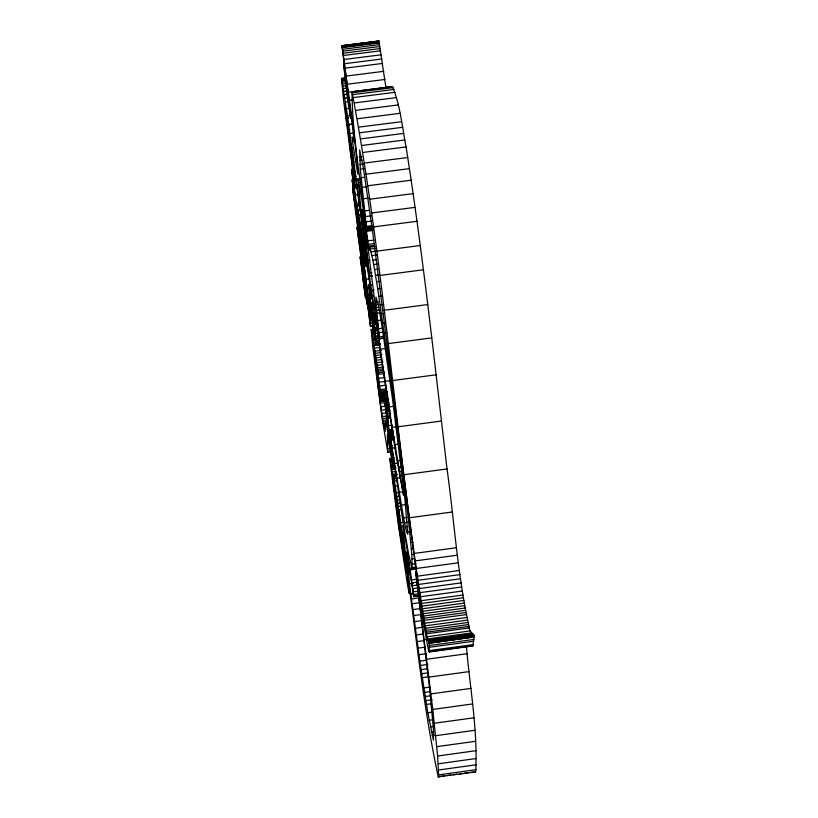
<?xml version="1.0" encoding="UTF-8"?>
<svg xmlns="http://www.w3.org/2000/svg" width="818" height="818" viewBox="0 0 818 818"><rect width="100%" height="100%" fill="white"/><g stroke="black" fill="none" stroke-linecap="round" stroke-linejoin="round"><path stroke-width="1.23" d="M391.536 451.475L387.752 451.986L387.395 434.43L393.448 468.622L395.943 468.295M429.153 651.977L472.814 646.005L474.011 637.017L429.194 643.255L429.153 651.977L428.55 650.791L423.601 623.705L414.808 560.984L372.517 230.809L363.304 167.516L359.644 149.898L360.339 169.224L366.679 230.502L372.844 229.705M365.493 297.435L362.364 273.406L367.077 304.48L362.006 261.208M373.734 329.122L371.178 329.797L372.711 346.259L382.088 418.335L387.752 451.986M341.975 45.788L353.652 130.849L357.282 162.445L357.824 174.224L352.844 143.937L352.251 137.076L354.01 141.892L353.039 130.747L341.975 45.788L378.836 41.043L385.932 87.434M384.429 338.131L379.511 338.785L376.29 307.629L375.943 297.098L378.223 304.368L381.433 322.486L392.599 399.583L404.818 498.09L407.814 534.389L406.004 529.86L403.56 517.886L390.483 438.673L403.049 522.334L408.714 554.471L412.119 568.53L411.832 554.532L408.284 517.999L392.159 389.542L377.742 288.774L372.936 260.206L369.46 246.208L369.163 250.206M357.517 210.43L365.145 264.531L365.431 266.054L361.924 235.564L371.188 291.576L396.004 455.166L403.53 495.207L392.119 427.364L365.217 249.03L356.904 204.919L359.358 204.602M355.472 206.034L370.268 319.214L352.118 179.623L370.482 326.433L372.977 326.147M372.159 275.789L369.624 276.003L360.891 209.152L357.998 178.978L360.503 178.661L357.967 179.05L361.433 197.026L369.153 250.196M407.773 575.811C416.863 642.917 424.061 710.545 438.213 776.793L475.636 771.967C477.968 730.116 469.89 688.061 466.424 646.343M474.011 636.977C473.888 632.416 468.745 632.784 469.041 626.394C457.395 574.645 454.419 521.363 447.017 468.959C434.45 361.495 422.906 253.836 406.076 146.933C402.067 126.841 400.401 105.604 392.538 86.657L352.006 91.8C352.333 137.066 361.351 184.612 366.658 230.471M438.734 777.1L437.62 756.016L432.753 709.431L415.718 571.884L429.961 691.936L433.479 729.625L433.448 740.157L427.794 712.734L419.818 661.128L409.491 583.715L406.536 552.078L413.857 596.649L418.806 595.964M372.977 321.73L371.27 304.327L373.816 303.815M385.196 400.943L381.495 401.433L376.065 357.824L371.352 329.49L373.857 329.163M357.609 187.332L355.104 187.67L354.756 185.666L343.621 100.716L341.484 78.538L345.247 77.894M357.466 209.991L356.893 204.919M376.106 318.161L373.621 318.591L376.382 343.284L376.382 345.216L375.789 343.059L375.677 345.288L380.043 344.736M418.785 595.811L413.857 596.619L406.587 545.739L402.681 525.575L409.358 593.715L407.732 586.209L398.131 523.571L390.206 462.507L389.91 458.469L394.419 457.773M388.949 404.521L386.444 404.849L385.452 400.094L385.667 406.311M352.006 91.8C385.912 271.985 396.249 456.045 426.976 636.793C427.497 640.044 429.215 640.167 429.194 643.255M391.382 87.342L392.538 86.657M437.62 756.016L476.158 750.668M438.284 763.787L476.454 758.49M438.714 769.973L476.516 764.728M438.908 774.861L476.26 769.666M438.213 776.793L444.491 775.924M447.006 775.576L450.779 775.055M453.284 774.697L457.058 774.176M459.573 773.828L462.078 773.48M464.593 773.133L468.366 772.611M470.871 772.253L475.636 771.967M426.812 659.216L467.262 653.684M419.818 661.128L425.994 660.279M420.432 665.423L427.865 664.41M421.045 669.635L427.241 668.776M421.638 673.725L427.855 672.877M422.231 677.693L428.448 676.834M428.98 677.11L469.235 671.588M423.775 687.958L430.033 687.1M424.46 692.386L430.738 691.527M430.963 693.889L470.994 688.378M425.104 696.527L430.145 695.842M425.769 700.637L432.078 699.768M426.393 704.431L431.28 703.756M432.753 709.431L472.528 703.95M427.794 712.734L432.722 712.059M429.113 720.31L432.845 719.799M434.297 723.265L473.796 717.815M430.319 726.865L434.082 726.353M431.393 732.345L433.837 731.998M432.057 735.464L434.522 735.126M435.626 735.709L474.829 730.28M436.74 746.66L475.616 741.282M412.344 564.256L416.065 563.755M407.395 565.708L409.879 565.371M412.282 567.477L415.963 566.976M407.671 568.326L410.155 567.989M411.894 568.541L415.892 568.019M407.814 569.645L410.299 569.308M416.393 568.469L458.356 562.794M410.176 569.849L416.342 569.011M407.977 571.056L410.452 570.719M408.151 572.569L410.626 572.242M408.335 574.175L410.81 573.847M417.415 576.169L459.379 570.483M411.607 579.962L416.546 579.297M417.967 580.299L459.941 574.614M412.006 582.835L418.182 581.997M409.491 583.715L413.182 583.214M418.53 584.451L460.524 578.755M412.405 585.719L417.344 585.054M412.793 588.623L418.98 587.784M419.102 588.582L461.127 582.886M413.223 591.854L418.172 591.179M419.675 592.692L461.73 586.987M410.8 594.297L413.254 593.96M413.581 594.481L419.767 593.643M413.785 596.199L416.26 595.862M413.796 596.281L417.517 595.862M420.258 596.762L462.344 591.046M411.382 598.95L418.755 597.948M420.83 600.76L462.968 595.034M411.996 603.766L420.595 602.6M421.239 603.52L463.407 597.784M421.628 606.21L463.847 600.473M412.763 609.625L421.352 608.449M422.027 608.827L464.287 603.081M422.405 611.353L464.726 605.596M422.783 613.786L465.145 608.019M413.55 615.596L422.139 614.42M423.151 616.107L465.575 610.33M423.499 618.306L465.984 612.518M414.358 621.639L422.947 620.473M423.836 620.381L466.383 614.584M424.327 623.275L466.966 617.467M424.777 625.923L467.528 620.095M415.247 628.285L423.847 627.109M425.207 628.316L468.06 622.478M425.605 630.443L468.571 624.574M425.963 632.273L469.041 626.394M416.157 634.942L423.53 633.94M426.28 633.817L469.481 627.917M426.976 636.793L470.452 630.862M427.558 638.94L471.332 632.958M424.409 639.666L426.863 639.328M417.078 641.588L424.46 640.586M428.029 640.197L472.098 634.185M428.673 640.412L473.448 634.298M428.233 640.545L473.54 634.512M428.428 640.698L460.769 636.271M462.968 635.975L473.152 634.574M428.826 640.791L473.602 634.676M428.867 640.995L473.663 634.88M428.918 641.251L473.734 635.157M428.929 641.322L473.775 635.33M428.969 641.506L473.806 635.494M428.99 641.68L473.826 635.617M429.031 641.936L473.857 635.811M429.051 642.079L473.888 635.954L429.082 642.294M429.102 642.437L473.929 636.24M429.123 642.58L473.939 636.384M429.143 642.774L473.959 636.527M429.164 642.958L473.98 636.711M429.184 643.142L474 636.885M429.338 645.525L474.011 639.42M417.988 648.163L425.38 647.161M429.409 647.283L473.929 641.2M429.419 650.586L473.51 644.553M429.327 651.609L473.203 645.606M418.908 654.686L426.311 653.674M394.143 437.814L390.452 438.438L394.153 437.896C387.936 440.595 390.063 440.033 389.02 435.421L383.356 392.231L385.38 404.91M389.92 458.479L391.791 469.338L395.472 468.847M391.791 469.338L392.211 472.058L395.902 471.567M399.327 471.761L401.842 471.424M395.053 491.485L392.599 474.644L396.883 473.99L393.09 474.42L393.131 475.166L402.497 541.281L397.865 507.436L402.456 538.53L406.352 571.046L399.583 530.555L393.233 482.129L395.411 494.236L395.196 492.528M393.1 474.788L396.842 474.143M393.11 474.961L396.873 474.46M393.131 475.166L396.883 474.655M393.121 474.491L393.468 476.066L395.994 475.728M404.532 474.634L447.017 468.959M400.104 476.015L402.63 475.677M393.468 476.066L393.693 477.201L396.219 476.863M396.761 478.346L400.442 477.845M393.693 477.201L394 478.898L396.526 478.561M394 478.898L394.348 480.933L396.781 480.606M401.157 481.659L403.632 481.332M394.348 480.933L395.237 486.383L397.691 486.056M402.589 489.092L405.084 488.755M399.061 492.272L402.793 491.771M395.237 486.383L396.28 492.998L398.744 492.671M403.346 494.992L405.84 494.655M396.28 492.998L396.812 496.485L399.286 496.148M396.812 496.485L397.374 500.197L399.859 499.87M397.374 500.197L397.824 503.244L400.309 502.906M401.27 505.156L406.321 504.481M397.824 503.244L398.294 506.434L400.779 506.097M398.294 506.434L398.775 509.767L401.27 509.43M396.802 511.046L399.327 510.698M397.517 516.127L400.033 515.79M403.56 517.886L407.282 517.385M409.92 517.692L452.098 512.017M398.775 509.767L400.615 522.661L403.121 522.324M404.481 522.692L408.233 522.191M405.309 526.761L407.824 526.424M406.597 532.129L409.072 531.802M400.892 539.328L403.335 539.001M401.556 543.714L404.01 543.387M410.81 542.549L413.305 542.211M402.2 547.866L404.665 547.528M411.393 549.052L413.867 548.714M414.44 553.397L456.434 547.723M403.386 555.32L405.861 554.982M411.832 554.532L414.286 554.195M406.699 558.265L409.215 557.917M412.129 558.98L414.644 558.643M415.401 560.872L457.374 555.197M407.159 563.336L409.644 562.999M369.634 275.973L372.139 275.676L369.644 276.095L362.077 209.623L368.08 248.631L379.501 338.672L384.419 338.09M378.315 374.358L384.521 373.54M378.826 378.315L385.033 377.497M385.196 381.311L390.114 380.667M379.327 382.211L384.286 381.556M392.906 380.503L436.158 374.797M379.808 385.994L386.004 385.176M380.268 389.675L386.464 388.857M380.442 391.106L386.638 390.288M381.495 401.433L373.509 346.249L378.867 392.129L381.311 391.802M380.605 392.476L386.802 391.658M383.345 392.303L387.108 391.802M383.356 392.405L387.118 391.842M383.366 392.517L387.098 392.026M383.397 392.814L385.943 392.435M383.468 392.896L385.963 392.568M383.489 393.049L385.984 392.712M380.769 393.795L384.48 393.305M380.912 395.033L387.466 394.133M383.775 395.002L387.527 394.511M383.826 395.36L387.579 394.859M381.024 395.953L383.489 395.636M383.877 395.687L387.63 395.196M383.928 396.004L387.681 395.503M381.116 396.822L383.591 396.495M381.208 397.62L384.91 397.129M384.184 397.579L387.936 397.078M381.28 398.346L384.992 397.855M381.352 399.01L385.053 398.519M381.413 399.593L388.192 398.591M381.454 400.114L385.155 399.624M381.495 400.544L385.186 400.053M385.452 400.094L388.08 399.736M384.644 400.309L388.407 399.808M381.515 400.892L385.206 400.401M381.525 401.147L385.217 400.667M385.748 400.523L388.243 400.196M381.464 401.352L385.217 400.84M385.789 400.697L388.284 400.36M385.83 400.932L388.335 400.595M385.891 401.229L388.386 400.892M385.953 401.577L388.458 401.249M385.984 401.74L388.478 401.413M386.014 401.924L388.509 401.587M386.045 402.119L388.54 401.781M386.076 402.333L388.581 401.996M378.867 392.129L380.401 403.223L385.288 402.579M386.116 402.558L388.611 402.231M386.147 402.804L388.652 402.476M386.188 403.069L388.693 402.732M386.229 403.335L388.734 403.008M386.352 404.225L388.857 403.887M386.403 404.532L388.908 404.204M386.485 405.176L388.99 404.849M389.041 405.176L386.536 405.503L386.75 407.119L389.256 406.781M386.577 405.83L389.082 405.503M380.401 403.223L380.902 406.771L385.799 406.127M386.617 406.168L389.123 405.83M386.689 406.638L389.194 406.311M389.01 406.935L393.99 406.27M386.812 407.579L389.317 407.252M389.368 407.712L386.863 408.049L388.928 430.749L387.425 419.327M386.924 408.499L389.429 408.162M386.975 408.939L389.48 408.611M387.026 409.368L389.532 409.041M380.902 406.771L381.382 410.196L386.29 409.552M387.078 409.787L389.583 409.45M387.129 410.186L389.634 409.849M387.17 410.564L389.675 410.227M387.211 410.922L389.716 410.585M387.251 411.26L389.757 410.933M387.282 411.577L389.787 411.239M381.382 410.196L381.863 413.479L386.771 412.824M387.487 413.479L389.981 413.141M387.66 415.207L390.155 414.869M381.863 413.479L382.313 416.597L387.231 415.943M387.814 416.74L390.298 416.413M382.313 416.597L382.609 418.55L387.527 417.906M387.936 418.1L390.421 417.773M382.609 418.55L382.885 420.401L387.814 419.746M382.885 420.401L383.151 422.108L386.853 421.618M383.151 422.108L385.217 431.423L385.718 421.986L386.076 422.599L388.57 422.262M383.397 423.693L385.871 423.366M383.632 425.135L386.106 424.808M388.54 425.616L392.231 425.125M392.119 427.364L395.892 426.863M398.611 426.72L441.485 421.025M389.521 438.601L388.734 430.196L391.26 429.869M388.775 430.493L392.558 429.982M388.806 430.769L392.732 430.237M388.836 431.025L392.62 430.524M388.857 431.27L392.64 430.759M388.898 431.556L392.671 431.055M388.918 431.822L392.701 431.321M388.949 432.068L392.722 431.567M388.969 432.272L392.742 431.771M388.979 432.456L392.763 431.955M389.082 433.755L392.855 433.254M389.143 434.665L392.916 434.164M389.245 435.769L392.998 435.268M389.348 436.884L393.1 436.383M389.388 437.323L394.388 436.659M389.44 437.824L394.44 437.16M389.48 438.233L394.481 437.569M394.256 438.376L389.532 439.154L392.026 438.877M390.656 439.563L394.368 439.072M390.769 440.319L393.254 439.992M387.589 442.303L390.094 441.976M394.828 444.655L398.519 444.164M386.076 422.599L390.063 445.759L392.538 445.432M387.834 448.796L390.298 448.469M391.986 448.192L395.728 447.691M387.834 451.567L391.474 451.076M387.599 451.884L391.372 451.383M389.971 458.653L392.497 458.315M390.033 458.898L392.558 458.571M390.094 459.235L392.62 458.898M390.166 459.634L392.701 459.297M397.456 460.759L399.951 460.432M390.605 462.109L393.039 461.781M394.388 463.581L398.161 463.08M390.994 464.399L393.438 464.072M391.382 466.792L393.836 466.464M398.54 467.19L401.045 466.863M372.139 275.533L369.613 275.86L372.129 275.461M366.178 279.347L369.951 278.856M376.628 281.74L380.38 281.249M370.932 298.253L369.675 292.282L373.018 328.182L368.509 285.513L368.55 284.909L371.096 284.746M368.642 285.063L371.219 285.185M377.742 288.774L380.258 288.447M371.638 290.349L374.163 290.022M368.765 285.513L369.889 291.372L372.364 291.055M373.202 296.147L370.707 296.474L369.889 291.372M373.223 296.28L370.718 296.515L370.932 298.233M378.918 296.413L381.454 296.075M369.951 298.815L372.466 298.488M370.319 302.68L372.814 302.353M375.902 302.231L378.437 301.893M371.27 304.327L373.877 303.969M371.311 304.071L373.938 304.224M371.28 304.725L373.734 304.408M371.464 304.541L374.01 304.572M376.065 304.695L378.591 304.368M380.206 304.838L382.66 304.521M371.536 304.889L371.781 306.167L374.255 305.84M371.781 306.167L371.955 307.159L374.429 306.832M376.29 307.629L378.806 307.302M371.955 307.159L372.139 308.304L374.624 307.977M372.139 308.304L372.354 309.603L374.838 309.286M376.525 310.298L380.278 309.807M384.071 310.278L427.742 304.572M375.39 312.875L372.906 313.202L372.354 309.603M372.814 312.64L372.988 313.795L375.482 313.468M376.801 313.284L380.544 312.793M369.828 314.541L372.262 314.224M372.988 313.795L373.08 314.419L375.574 314.102M381.536 313.775L384.01 313.458M373.08 314.419L373.172 315.073L375.666 314.746M373.172 315.073L373.366 316.454L375.881 316.229M373.621 318.591L373.407 316.76L375.891 316.331M370.125 317.302L372.548 316.985M373.427 316.873L375.922 316.546L373.448 317.077M373.468 317.19L375.963 316.863M370.165 317.773L372.599 317.456M373.489 317.394L375.973 316.965M373.519 317.599L376.004 317.169M370.206 318.192L372.742 317.865M373.54 317.783L376.024 317.364M373.56 317.957L376.045 317.548M370.237 318.55L372.773 318.212M373.581 318.12L376.065 317.711M373.591 318.253L376.086 317.865M369.736 318.959L372.793 318.509M373.611 318.519L376.096 317.987M370.196 318.959L372.803 318.672M370.257 319.204L372.803 318.785M373.642 318.826L376.127 318.366M369.797 319.49L372.282 319.163M373.662 318.979L376.137 318.499M369.848 319.981L372.333 319.654M373.826 320.411L376.311 320.083M377.538 320.625L381.26 320.135M374.041 322.282L376.536 321.955M370.206 323.366L372.691 323.038M382.916 323.171L385.39 322.854M374.296 324.419L376.791 324.092M370.442 326.218L372.957 325.891L370.462 326.31L370.319 325.4L352.517 187.936L354.828 203.304M374.685 327.629L377.17 327.302M371.178 329.797L373.673 329.47M378.397 328.754L382.098 328.274M371.515 329.93L374.031 329.603M371.74 330.769L374.255 330.441M375.043 330.676L377.527 330.349M371.934 331.699L374.47 331.362M372.18 332.916L374.603 332.589M378.826 332.681L383.754 332.036M375.37 333.519L377.844 333.192M372.456 334.409L374.889 334.092M384.327 332.977L386.812 332.65M372.763 336.188L375.206 335.871M375.666 336.157L378.141 335.83M379.307 336.863L384.215 336.218M373.11 338.253L375.554 337.926M375.912 338.437L378.376 338.12M379.501 338.672L383.182 338.182M373.448 340.339L375.902 340.022M376.127 340.482L378.591 340.155M376.229 341.566L378.693 341.239M373.816 342.701L378.775 342.18M376.382 343.284L378.836 342.967M376.423 343.887L380.104 343.407M376.444 344.368L380.125 343.887M376.454 344.705L380.125 344.225M374.225 345.298L378.253 344.807M388.294 343.58L431.802 337.875M374.654 348.141L379.583 347.497M380.442 349.184L385.452 348.519M375.104 351.198L381.29 350.39M375.411 353.304L380.36 352.65M375.728 355.513L381.924 354.705M376.065 357.824L381.014 357.18M376.403 360.227L381.362 359.572M376.74 362.701L382.947 361.883M377.088 365.237L382.057 364.583M375.523 366.403L377.967 366.075M377.446 367.814L383.652 366.996M377.66 369.439L382.63 368.785M377.885 371.075L382.855 370.421M378.1 372.722L384.307 371.904M376.382 373.315L378.826 372.998M358.836 182.506L361.29 182.189M341.546 78.364L347.466 115.941L365.329 246.422L344.848 103.814L354.756 184.837L357.251 184.51M354.756 184.837L357.282 184.745M354.787 185.062L357.323 184.98M354.818 185.297L357.354 185.216M354.848 185.543L357.384 185.461M354.889 185.788L357.415 185.706M354.92 186.034L357.446 185.952M357.599 187.158C354.317 189.704 354.112 184.919 357.476 186.197M355.012 186.76L357.507 186.443M355.053 187.118L357.538 186.678M355.073 187.291L357.558 186.852M355.053 187.383L357.578 187.015M367.579 185.798L411.198 180.185M362.057 187.383L366.965 186.749M355.268 194.95L370.309 314.184L351.525 169.111L355.268 194.95L358.918 194.479M363.233 198.784L368.253 198.13M369.439 199.255L413.141 193.631M356.351 203.079L360.012 202.608M356.883 204.96L359.337 204.643M356.996 205.154L359.46 204.837M357.139 205.574L360.84 205.103M357.302 206.187L359.787 205.87M358.172 209.797L360.677 209.48M364.531 210.962L369.521 210.318M371.311 213.007L415.074 207.363M359.214 214.837L361.658 214.52M365.145 216.606L371.362 215.809M365.728 221.882L371.924 221.085M363.253 224.347L365.707 224.03M366.229 226.361L372.405 225.553M366.331 227.332L372.507 226.535M373.192 226.954L416.986 221.289M366.454 228.365L372.63 227.568M363.785 229.091L366.239 228.774M366.525 228.989L372.701 228.191M366.587 229.582L372.763 228.784M366.607 229.756L372.783 228.958M366.628 229.919L372.793 229.122M366.638 230.062L372.814 229.265M372.824 229.408L366.668 230.328L372.834 229.572M366.505 231.32L372.834 230.502M364.204 232.629L366.648 232.312M364.634 236.3L367.088 235.983M365.094 240.093L367.63 239.766M367.834 240.84L373.969 240.042M365.574 243.989L368.1 243.662M368.325 244.357L374.46 243.559M369.46 246.208L374.644 245.574M369.337 246.566L373.09 246.075M370.033 247.179L374.941 246.535M366.065 247.977L368.601 247.649M370.574 249.04L375.523 248.396M371.239 251.832L376.229 251.177M376.403 251.208L420.217 245.523M372.026 255.553L377.057 254.899M364.889 260.206L367.405 259.879M367.63 260.359L370.155 260.032M372.936 260.206L376.73 259.715M365.329 264.398L367.834 264.081M365.401 265.206L367.906 264.879M365.421 265.451L367.926 265.124M365.441 265.656L367.936 265.329M373.734 264.541L377.435 264.061M365.36 265.768L367.947 265.502M365.411 266.003L367.947 265.615M374.613 269.592L378.335 269.112M369.235 272.936L371.761 272.609M369.634 276.014L372.149 275.646M375.574 275.329L379.317 274.848M379.583 275.492L423.366 269.797M343.448 88.579L345.953 88.262M343.877 91.35L347.65 90.87M348.683 92.158L391.904 86.575M351.454 92.403L355.196 91.933M352.446 92.802L393.284 87.618M344.378 94.643L346.893 94.315M352.967 94.632L394.082 89.418M344.91 98.191L347.435 97.874M353.632 97.547L395.012 92.301M349.746 100.215L352.231 99.898M345.462 101.994L347.987 101.677M354.695 102.894L396.423 97.598M346.443 108.784L348.979 108.457M356.055 110.297L398.151 104.949M347.466 115.941L349.91 115.635M346.137 118.221L348.652 117.904M357.527 118.733L399.982 113.334M346.852 124.377L349.358 124.06M348.673 124.571L353.57 123.947M346.996 125.563L349.501 125.246M358.918 127.117L401.648 121.677M347.538 129.97L350.043 129.653M349.91 133.518L353.58 133.048M359.818 132.761L402.701 127.291M348.509 137.751L351.004 137.434M360.769 138.886L403.795 133.395M361.771 145.471L404.92 139.95M349.838 148.355L352.333 148.038M350.155 150.747L352.64 150.43M350.441 153.017L352.936 152.7M362.803 152.465L406.076 146.933M350.748 155.277L353.233 154.95M359.45 156.882L361.904 156.565M359.654 160.379L362.18 160.062M351.668 162.22L354.163 161.903M364.358 163.079L407.763 157.516M359.951 164.51L363.724 164.019M352.313 166.954L354.797 166.637M360.339 169.224L364.082 168.743M352.987 171.944L355.472 171.627M365.943 174.214L409.47 168.631M353.601 176.473L356.096 176.156M361.106 177.731L364.818 177.25M354.041 179.643L356.536 179.326M357.967 179.244L360.646 178.999M358.264 179.837L360.779 179.52M341.975 45.634L378.836 41.043M342.098 45.849L378.898 41.207M342.149 46.074L378.959 41.442M342.21 46.37L379.031 41.728M342.272 46.718L379.112 42.076M342.343 47.117L379.204 42.475M342.415 47.587L379.296 42.935M342.691 49.285L379.613 44.622M342.977 51.166L379.951 46.503M343.294 53.231L380.298 48.559M343.621 55.46L380.667 50.788M344.204 59.458L381.3 54.775M344.807 63.681L381.945 58.988M345.431 68.119L382.599 63.426M346.515 76.033L383.724 71.33M341.484 78.538L345.319 78.099M341.484 78.906L343.949 78.6M341.873 79.622L345.595 79.152M342.098 80.706L345.83 80.236M342.374 82.158L346.106 81.677M342.691 83.947L345.186 83.63M347.619 84.193L384.859 79.479M343.049 86.105L346.801 85.624M378.785 40.941L378.734 42.822M375.636 345.196L371.904 308.703L374.542 335.901L373.315 324.889M375.534 340.564L375.84 341.351L374.756 329.071M365.472 297.415L360.094 256.791L364.542 285.686L363.713 277.946L357.006 227.302L361.679 258.723M375.523 340.503L374.542 327.2M390.063 445.759L393.448 468.622M392.211 472.058L392.599 474.644M395.074 491.649L395.145 492.17M400.615 522.661L407.65 575.627M385.493 405.748L386.904 416.168M385.922 408.182L386.505 412.415M373.417 319.143L373.898 322.609M386.945 415.718L387.456 420.319M373.57 319.378L373.212 317.128L373.979 322.558M387.957 424.072L388.734 430.196M373.959 323.028L374.624 328.437M361.229 236.852L362.773 247.936L361.893 239.971A31.922 0.573 82.6 0 0 361.004 232.762L359.429 221.739L360.534 231.289M397.814 506.863L397.845 506.935M360.942 230.267L364.092 255.492L360.973 230.298M350.697 118.344L347.006 95.164L343.57 63.906L347.497 89.591L350.697 118.344"/></g></svg>
